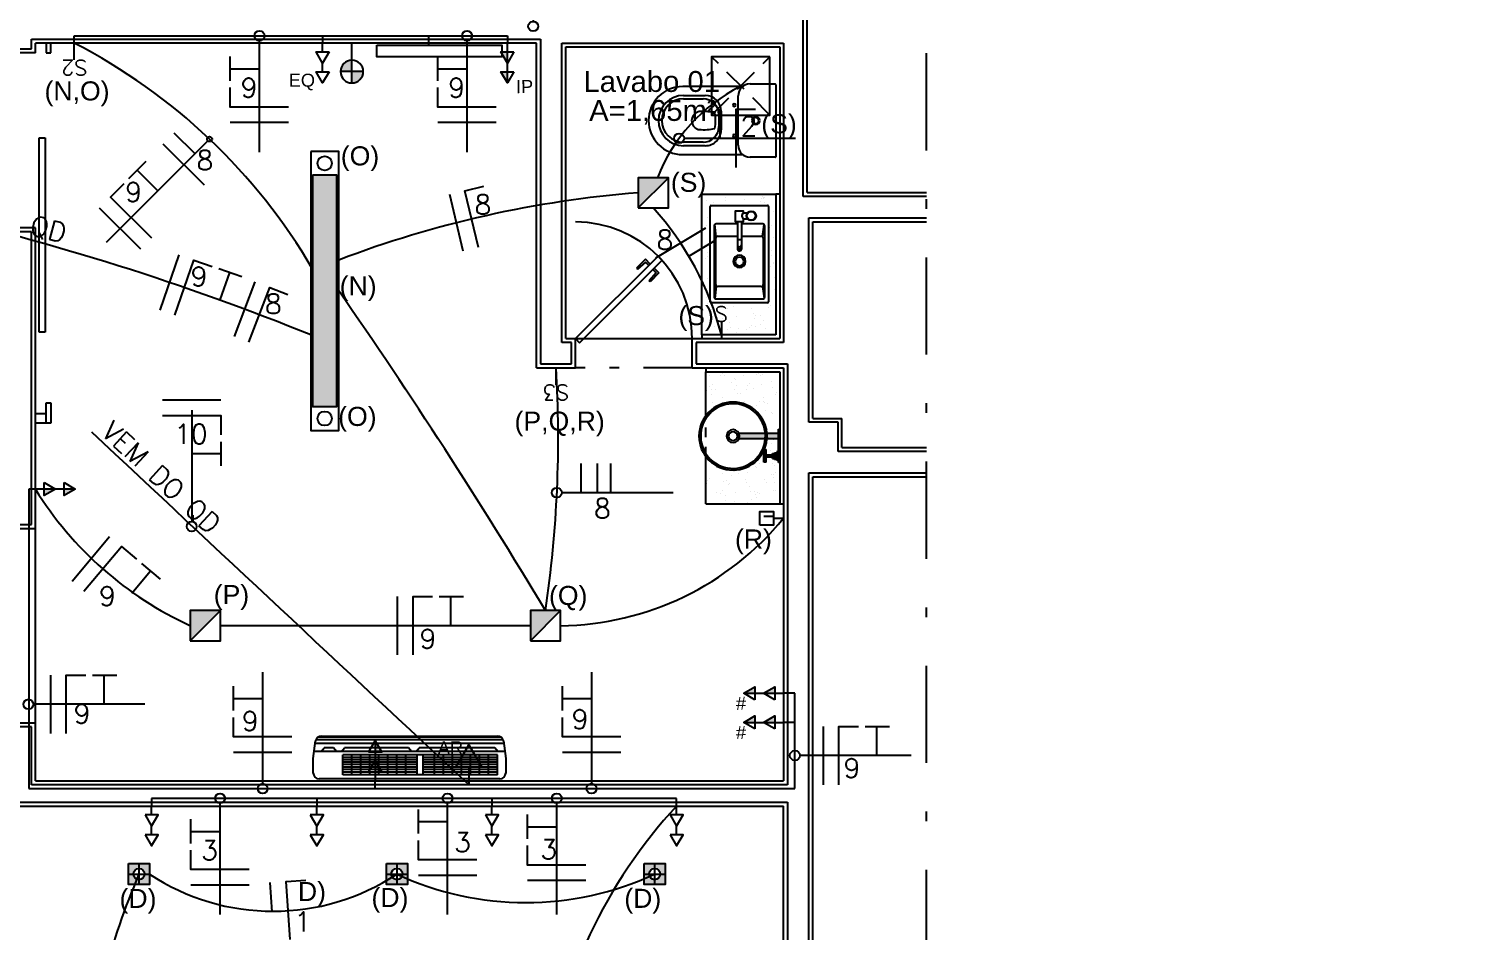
# Model space of a CAD drawing. Header units: millimetres. Extents: x 3040 to 3208, y 298 to 357.
# Drawn here: x 3144.63 to 3159.32, y 318.64 to 327.93 of the extents above; entities that cross this region are included whole.
import ezdxf
from ezdxf.enums import TextEntityAlignment as Align

# ---------------------------------------------------------------- set-up
doc = ezdxf.new("R2010")
doc.units = ezdxf.units.MM
doc.header["$MEASUREMENT"] = 0
for name, pattern in [('CONTINU', [0]), ('DASHDOT', [1, 0.5, -0.25, 0, -0.25]), ('HIDDEN', [0.375, 0.25, -0.125]), ('HIDDEN2', [0.1875, 0.125, -0.0625])]:
    doc.linetypes.add(name, pattern=pattern)
for name, color, linetype in [('-HIDRO', 8, 'CONTINUOUS'), ('A-TXT-Y', 8, 'CONTINUOUS'), ('eletroduto parede e teto', 2, 'CONTINU'), ('eletroduto_chao', 2, 'HIDDEN2'), ('Especificações', 3, 'CONTINUOUS'), ('FIACAO', 1, 'CONTINUOUS'), ('PENA 03', 3, 'CONTINUOUS'), ('PL3', 3, 'CONTINUOUS'), ('Pontos Elétricos', 3, 'CONTINUOUS'), ('Pontos Elétricos e Luminotécnica', 3, 'CONTINUOUS'), ('Pontos Luminotécnicos', 3, 'CONTINUOUS'), ('TEXTO', 2, 'CONTINUOUS'), ('TXT_0', 7, 'CONTINUOUS')]:
    doc.layers.add(name, color=color, linetype=linetype)
doc.styles.add('ARIAL', font='arial.ttf', dxfattribs={"height": 2})
doc.styles.add('ROMANS', font='romans.shx', dxfattribs={"height": 0.1})

# ---------------------------------------------------------------- blocks, each defined once
blk = doc.blocks.new('TOMADA DUPLA BAIXA.01')
at = {"layer": 'PL3'}
for p, q in [((-0.1472, 0), (-0.1026, 0)), ((-0.0446, 0), (0, 0))]:
    blk.add_line(p, q, dxfattribs=at)
for points in [[(-0.1472, 0.0335), (-0.2051, 0), (-0.1472, -0.0335)], [(-0.0446, 0.0335), (-0.1026, 0), (-0.0446, -0.0335)]]:
    blk.add_lwpolyline(points, close=True, dxfattribs=at)
blk = doc.blocks.new('POMNTO DUPLO1.15')
at = {"layer": 'Pontos Elétricos'}
h = blk.add_hatch(color=251, dxfattribs=at)
h.dxf.hatch_style = 1
h.paths.add_polyline_path([(0, 0.1026), (0, 0.0446), (0.0335, 0.0446)])
h.paths.add_polyline_path([(0, 0.2051), (0, 0.1472), (0.0335, 0.1472)])
at = {"layer": 'PL3'}
for p, q in [((0, 0.2051), (0, 0.1026)), ((0, 0.1026), (0, 0))]:
    blk.add_line(p, q, dxfattribs=at)
for points in [[(-0.0335, 0.1472), (0, 0.2051), (0.0335, 0.1472)], [(-0.0335, 0.0446), (0, 0.1026), (0.0335, 0.0446)]]:
    blk.add_lwpolyline(points, close=True, dxfattribs=at)
blk = doc.blocks.new('antena alta.01')
at = {"layer": 'Pontos Elétricos'}
h = blk.add_hatch(color=251, dxfattribs=at)
h.dxf.hatch_style = 1
h.paths.add_polyline_path([(-0.1465, 0), (-0.0879, 0, -0.414214), (-0.1465, -0.0586)])
h.paths.add_polyline_path([(-0.1465, 0.0586), (-0.1465, 0), (-0.2051, 0, -0.414214)])
for p, q in [((-0.2051, 0), (0, 0)), ((-0.1465, 0.0586), (-0.1465, -0.0586))]:
    blk.add_line(p, q, dxfattribs=at)
blk.add_circle((-0.1465, 0), 0.0586, dxfattribs=at)
blk = doc.blocks.new('FACHO ABERTO.01')
at = {"layer": 'Pontos Luminotécnicos'}
h = blk.add_hatch(color=9, dxfattribs=at)
h.dxf.hatch_style = 1
h.paths.add_polyline_path([(0, 0.0675), (-0.0675, 0.0675), (-0.0675, 0), (-0.0361, 0, -0.414214), (0, 0.0361)])
h.paths.add_polyline_path([(0.0675, 0.0675), (0, 0.0675), (0, 0.0361, -0.414214), (0.0361, 0), (0.0675, 0)])
h.paths.add_polyline_path([(0.0675, 0), (0.0361, 0, -0.414214), (0, -0.0361), (0, -0.0675), (0.0675, -0.0675)])
h.paths.add_polyline_path([(0, -0.0361, -0.414214), (-0.0361, 0), (-0.0675, 0), (-0.0675, -0.0675), (0, -0.0675)])
for p, q in [((-0.0675, 0), (0.0675, 0)), ((0, 0.0675), (0, -0.0675))]:
    blk.add_line(p, q, dxfattribs=at)
blk.add_lwpolyline([(-0.0675, 0.0675), (0.0675, 0.0675), (0.0675, -0.0675), (-0.0675, -0.0675)], close=True, dxfattribs=at)
blk.add_circle((0, 0), 0.0361, dxfattribs=at)
blk = doc.blocks.new('LUMINÁRIA.05')
at = {"layer": 'Pontos Luminotécnicos', "ltscale": 0.05}
h = blk.add_hatch(color=9, dxfattribs=at)
h.dxf.hatch_style = 1
h.paths.add_polyline_path([(0.155, 0.155), (0, 0.155), (0, 0)])
blk.add_line((0, 0), (0.155, 0.155), dxfattribs=at)
blk.add_lwpolyline([(0, 0), (0.155, 0), (0.155, 0.155), (0, 0.155)], close=True, dxfattribs=at)
blk = doc.blocks.new('1111')
at = {"layer": 'Pontos Luminotécnicos'}
h = blk.add_hatch(color=9, dxfattribs=at)
h.dxf.hatch_style = 1
h.paths.add_polyline_path([(-1.3125, -0.134), (-0.1225, -0.134), (-0.1225, -0.01), (-1.3125, -0.01)])
for points in [[(-1.435, -0.144), (0, -0.144), (0, 0), (-1.435, 0)], [(-1.3125, -0.134), (-0.1225, -0.134), (-0.1225, -0.01), (-1.3125, -0.01)]]:
    blk.add_lwpolyline(points, close=True, dxfattribs=at)
for centre in [(-1.37375, -0.072), (-0.06125, -0.072)]:
    blk.add_circle(centre, 0.03675, dxfattribs=at)
blk = doc.blocks.new('PONTO PERFIL.01')
at = {"layer": 'Especificações'}
h = blk.add_hatch(dxfattribs=at)
h.set_pattern_fill('ANGLE', color=9)
h.set_pattern_definition([(0, (-4765.716, 106.664), (0, 6.985), [5.08, -1.905]), (90, (-4765.716, 106.664), (-6.985, 4e-16), [5.08, -1.905])])
h.paths.add_polyline_path([(-1.75, 6.12), (1.75, 6.12), (1.75, 2.62), (-1.75, 2.62)])
at = {"layer": 'PL3'}
blk.add_line((0, 2.62), (0, 0), dxfattribs=at)
at = {"layer": 'Pontos Luminotécnicos'}
blk.add_lwpolyline([(-1.75, 6.12), (1.75, 6.12), (1.75, 2.62), (-1.75, 2.62)], close=True, dxfattribs=at)
blk = doc.blocks.new('EXAUSTOR.02')
at = {"layer": 'Pontos Luminotécnicos', "color": 6, "linetype": 'HIDDEN', "ltscale": 0.5}
for p, q in [((0.15, -0.15), (-0.15, 0.15)), ((-0.15, -0.15), (0.15, 0.15))]:
    blk.add_line(p, q, dxfattribs=at)
at = {"layer": 'Pontos Luminotécnicos', "ltscale": 0.5}
blk.add_lwpolyline([(0.15, 0.15), (-0.15, 0.15), (-0.15, -0.15), (0.15, -0.15)], close=True, dxfattribs=at)
blk = doc.blocks.new('eletrico')
at = {"layer": '-HIDRO'}
h = blk.add_hatch(color=256, dxfattribs=at)
h.dxf.hatch_style = 1
h.paths.add_polyline_path([(5.3505, -2.4829), (5.3505, -2.5091), (5.1448, -2.5091), (5.1441, -2.496), (5.1448, -2.4829)])
h = blk.add_hatch(color=256, dxfattribs=at)
h.dxf.hatch_style = 1
h.paths.add_polyline_path([(5.357, -2.4621), (5.357, -2.496), (5.3505, -2.496), (5.3505, -2.4621)])
h = blk.add_hatch(color=256, dxfattribs=at)
h.dxf.hatch_style = 1
h.paths.add_polyline_path([(5.357, -2.496), (5.357, -2.6329), (5.3505, -2.6329), (5.3505, -2.496)])
h = blk.add_hatch(color=256, dxfattribs=at)
h.dxf.hatch_style = 1
h.paths.add_polyline_path([(5.2867, -2.5665), (5.2867, -2.5929), (5.2758, -2.5931), (5.2758, -2.5667)])
h = blk.add_hatch(color=256, dxfattribs=at)
h.dxf.hatch_style = 1
h.paths.add_polyline_path([(5.2867, -2.5934), (5.2867, -2.6044), (5.2758, -2.6042), (5.2758, -2.5936)])
h = blk.add_hatch(color=256, dxfattribs=at)
h.dxf.hatch_style = 1
h.paths.add_polyline_path([(5.2867, -2.6049), (5.2867, -2.6313), (5.2758, -2.6311), (5.2758, -2.6047)])
h = blk.add_hatch(color=256, dxfattribs=at)
h.dxf.hatch_style = 1
h.paths.add_polyline_path([(5.3207, -2.5938), (5.3207, -2.6041), (5.2867, -2.6041), (5.2867, -2.5938)])
h = blk.add_hatch(color=256, dxfattribs=at)
h.dxf.hatch_style = 1
h.paths.add_polyline_path([(5.3306, -2.586), (5.3306, -2.6118), (5.3207, -2.6118), (5.3207, -2.586)])
h = blk.add_hatch(color=256, dxfattribs=at)
h.dxf.hatch_style = 1
h.paths.add_polyline_path([(5.3453, -2.5827), (5.3453, -2.6151), (5.3306, -2.6151), (5.3306, -2.5827)])
h = blk.add_hatch(color=256, dxfattribs=at)
h.dxf.hatch_style = 1
h.paths.add_polyline_path([(5.3505, -2.5729), (5.3505, -2.6249), (5.3453, -2.6249), (5.3453, -2.5729)])
at = {"layer": '-HIDRO', "linetype": 'DASHDOT'}
blk.add_line((6.112, -7.328), (6.112, 6.917), dxfattribs=at)
blk.add_line((6.112, -7.328), (6.112, 6.917), dxfattribs=at)
at = {"layer": '-HIDRO'}
for p, q in [((5.478, -1.265), (5.478, -0.256)), ((5.498, -1.245), (5.498, -0.236)), ((1.42, -0.506), (1.51, -0.506)), ((1.51, -0.506), (1.51, -0.456)), ((1.51, -0.456), (4.127, -0.456)), ((4.107, -0.476), (1.53, -0.476)), ((1.53, -0.526), (1.53, -0.476)), ((1.585, -0.476), (1.585, -0.526)), ((1.61, -0.526), (1.61, -0.476)), ((4.107, -2.146), (4.107, -0.476)), ((4.127, -0.456), (4.127, -2.126)), ((4.237, -2.016), (4.237, -0.476)), ((4.237, -0.476), (5.377, -0.476)), ((4.257, -0.496), (5.357, -0.496)), ((4.257, -1.996), (4.257, -0.496)), ((5.357, -0.496), (5.357, -1.996)), ((5.377, -0.476), (5.377, -2.016)), ((1.53, -0.526), (1.4, -0.526)), ((1.585, -0.526), (1.61, -0.526)), ((5.166, -0.6995), (4.8581, -0.6995)), ((5.2045, -0.6859), (5.3343, -0.6859)), ((5.337, -0.6886), (5.337, -1.0604)), ((4.8628, -0.7452), (4.9744, -0.7452)), ((4.8628, -0.7629), (4.9634, -0.7629)), ((5.1433, -1.0018), (5.1433, -0.7472)), ((5.0446, -0.8441), (5.0446, -0.905)), ((5.0556, -0.8263), (5.0556, -0.9227)), ((1.55, -1.9628), (1.55, -0.9628)), ((1.55, -0.9628), (1.58, -0.9628)), ((1.58, -0.9628), (1.58, -1.9628)), ((4.9634, -0.9861), (4.8628, -0.9861)), ((4.9744, -1.0039), (4.8628, -1.0039)), ((4.8581, -1.0495), (5.166, -1.0495)), ((5.3343, -1.0631), (5.2045, -1.0631)), ((5.498, -1.245), (6.112, -1.245)), ((4.9813, -1.2863), (4.9813, -1.2863)), ((5, -1.8067), (5, -1.3167)), ((5.005, -1.3117), (5.295, -1.3117)), ((5.0126, -1.2538), (5.0126, -1.2538)), ((5.0181, -1.2951), (5.0181, -1.2951)), ((5.0792, -1.2831), (5.0792, -1.2831)), ((5.0806, -1.2684), (5.0806, -1.2684)), ((5.1454, -1.3108), (5.1454, -1.3108)), ((5.1771, -1.2799), (5.1771, -1.2799)), ((5.259, -1.2912), (5.259, -1.2912)), ((5.2611, -1.2728), (5.2611, -1.2728)), ((5.2696, -1.2635), (5.2696, -1.2635)), ((5.2727, -1.2698), (5.2727, -1.2698)), ((5.275, -1.2767), (5.275, -1.2767)), ((5.2779, -1.2704), (5.2779, -1.2704)), ((5.2814, -1.2969), (5.2814, -1.2969)), ((5.3, -1.3167), (5.3, -1.8067)), ((5.357, -1.253), (5.337, -1.253)), ((5.337, -1.253), (5.337, -1.976)), ((6.112, -1.265), (5.478, -1.265)), ((4.9852, -1.3726), (4.9852, -1.3726)), ((5.1716, -1.3793), (5.1908, -1.3793)), ((5.1723, -1.3492), (5.1916, -1.3492)), ((5.3252, -1.3422), (5.3252, -1.3422)), ((5.507, -2.426), (5.507, -1.375)), ((5.507, -1.375), (6.112, -1.375)), ((5.527, -1.395), (6.112, -1.395)), ((5.527, -2.406), (5.527, -1.395)), ((1.53, -1.426), (1.4, -1.426)), ((1.51, -1.446), (1.42, -1.446)), ((1.51, -2.9525), (1.51, -1.446)), ((1.53, -2.9725), (1.53, -1.426)), ((4.9807, -1.4163), (4.9807, -1.4163)), ((5.02, -1.4159), (5.02, -1.7817)), ((5.0309, -1.4723), (5.0229, -1.4089)), ((5.1396, -1.4059), (5.03, -1.4059)), ((5.038, -1.4693), (5.1396, -1.4693)), ((5.27, -1.4059), (5.1603, -1.4059)), ((5.1603, -1.4693), (5.262, -1.4693)), ((5.269, -1.4723), (5.277, -1.4089)), ((5.28, -1.7817), (5.28, -1.4159)), ((5.2994, -1.4336), (5.2994, -1.4336)), ((5.3056, -1.4255), (5.3056, -1.4255)), ((5.3142, -1.4162), (5.3142, -1.4162)), ((5.028, -1.5988), (5.028, -1.4793)), ((5.272, -1.4793), (5.272, -1.7183)), ((5.3048, -1.4749), (5.3048, -1.4749)), ((5.3269, -1.4752), (5.3269, -1.4752)), ((4.7313, -1.5717), (4.307, -1.996)), ((4.3282, -2.0172), (4.7525, -1.593)), ((4.6664, -1.5881), (4.6204, -1.6341)), ((4.6668, -1.6026), (4.625, -1.6387)), ((4.6907, -1.6124), (4.6664, -1.5881)), ((4.6836, -1.6194), (4.6668, -1.6026)), ((4.7525, -1.593), (4.7313, -1.5717)), ((4.9748, -1.5852), (4.9748, -1.5852)), ((4.9834, -1.5758), (4.9834, -1.5758)), ((4.9856, -1.5535), (4.9856, -1.5535)), ((5.028, -1.7183), (5.028, -1.5988)), ((5.3139, -1.5439), (5.3139, -1.5439)), ((5.3174, -1.5704), (5.3174, -1.5704)), ((5.3228, -1.6117), (5.3228, -1.6117)), ((5.3263, -1.6052), (5.3263, -1.6052)), ((4.6204, -1.6341), (4.625, -1.6387)), ((4.7216, -1.6574), (4.6855, -1.6992)), ((4.7362, -1.6579), (4.6902, -1.7038)), ((4.7048, -1.6406), (4.7216, -1.6574)), ((4.7119, -1.6336), (4.7362, -1.6579)), ((4.9873, -1.6865), (4.9873, -1.6865)), ((5.3097, -1.6225), (5.3097, -1.6225)), ((5.3319, -1.6807), (5.3319, -1.6807)), ((4.6902, -1.7038), (4.6855, -1.6992)), ((5.0309, -1.7254), (5.0229, -1.7888)), ((5.262, -1.7283), (5.038, -1.7283)), ((5.269, -1.7254), (5.277, -1.7888)), ((5.3312, -1.7424), (5.3312, -1.7424)), ((5.3354, -1.7071), (5.3354, -1.7071)), ((4.9789, -1.7821), (4.9789, -1.7821)), ((4.9867, -1.8164), (4.9867, -1.8164)), ((5.295, -1.8117), (5.005, -1.8117)), ((5.0191, -1.8265), (5.0191, -1.8265)), ((5.03, -1.7917), (5.27, -1.7917)), ((5.0846, -1.8132), (5.0846, -1.8132)), ((5.1189, -1.8307), (5.1189, -1.8307)), ((5.2994, -1.8351), (5.2994, -1.8351)), ((5.308, -1.8257), (5.308, -1.8257)), ((4.9593, -1.8476), (4.9593, -1.8476)), ((4.9647, -1.8889), (4.9647, -1.8889)), ((5.0054, -1.8479), (5.0054, -1.8479)), ((5.0393, -1.8849), (5.0393, -1.8849)), ((5.064, -1.8906), (5.064, -1.8906)), ((5.0726, -1.8813), (5.0726, -1.8813)), ((5.0835, -1.884), (5.0835, -1.884)), ((5.0901, -1.8421), (5.0901, -1.8421)), ((5.1372, -1.8817), (5.1372, -1.8817)), ((5.2107, -1.8429), (5.2107, -1.8429)), ((5.2245, -1.8642), (5.2245, -1.8642)), ((5.228, -1.8907), (5.228, -1.8907)), ((5.235, -1.8785), (5.235, -1.8785)), ((5.2589, -1.8793), (5.2589, -1.8793)), ((5.2738, -1.9026), (5.2738, -1.9026)), ((5.3329, -1.8753), (5.3329, -1.8753)), ((1.58, -1.9628), (1.55, -1.9628)), ((5.337, -1.976), (4.957, -1.976)), ((4.957, -1.976), (4.957, -1.996)), ((4.9738, -1.9579), (4.9738, -1.9579)), ((4.9917, -1.9536), (4.9917, -1.9536)), ((5.0235, -1.9348), (5.0235, -1.9348)), ((5.0895, -1.9504), (5.0895, -1.9504)), ((5.0992, -1.9111), (5.0992, -1.9111)), ((5.1027, -1.9375), (5.1027, -1.9375)), ((5.1329, -1.9651), (5.1329, -1.9651)), ((5.1466, -1.9436), (5.1466, -1.9436)), ((5.1874, -1.9472), (5.1874, -1.9472)), ((5.204, -1.9392), (5.204, -1.9392)), ((5.2126, -1.9298), (5.2126, -1.9298)), ((5.2335, -1.932), (5.2335, -1.932)), ((5.2602, -1.924), (5.2602, -1.924)), ((5.2853, -1.944), (5.2853, -1.944)), ((4.287, -2.016), (4.237, -2.016)), ((4.257, -1.996), (4.307, -1.996)), ((4.287, -2.126), (4.287, -2.016)), ((4.307, -2.146), (4.307, -1.996)), ((4.307, -1.996), (4.907, -1.996)), ((4.307, -1.996), (4.3282, -2.0172)), ((4.907, -2.146), (4.907, -1.996)), ((4.907, -1.996), (5.357, -1.996)), ((5.377, -2.016), (4.927, -2.016)), ((4.927, -2.016), (4.927, -2.126)), ((4.127, -2.126), (4.287, -2.126)), ((4.927, -2.126), (5.397, -2.126)), ((5.397, -2.126), (5.397, -4.29)), ((4.107, -2.146), (4.307, -2.146)), ((4.907, -2.146), (5.377, -2.146)), ((4.977, -2.146), (4.977, -2.166)), ((4.977, -2.3923), (4.977, -2.166)), ((4.977, -2.166), (5.357, -2.166)), ((4.9955, -2.1864), (4.9955, -2.1864)), ((5.054, -2.1861), (5.054, -2.1861)), ((5.0625, -2.1768), (5.0625, -2.1768)), ((5.0736, -2.1873), (5.0736, -2.1873)), ((5.1232, -2.2023), (5.1232, -2.2023)), ((5.1715, -2.1841), (5.1715, -2.1841)), ((5.2368, -2.1827), (5.2368, -2.1827)), ((5.2489, -2.1748), (5.2489, -2.1748)), ((5.2588, -2.1881), (5.2588, -2.1881)), ((5.2694, -2.1809), (5.2694, -2.1809)), ((5.357, -2.166), (5.357, -2.846)), ((5.377, -2.146), (5.377, -4.27)), ((4.9823, -2.2648), (4.9823, -2.2648)), ((4.996, -2.2433), (4.996, -2.2433)), ((5.0046, -2.2554), (5.0046, -2.2554)), ((5.0135, -2.2303), (5.0135, -2.2303)), ((5.0283, -2.259), (5.0283, -2.259)), ((5.1095, -2.2237), (5.1095, -2.2237)), ((5.1262, -2.2558), (5.1262, -2.2558)), ((5.1299, -2.2085), (5.1299, -2.2085)), ((5.1334, -2.235), (5.1334, -2.235)), ((5.1388, -2.2763), (5.1388, -2.2763)), ((5.1876, -2.2598), (5.1876, -2.2598)), ((5.194, -2.2347), (5.194, -2.2347)), ((5.2025, -2.2254), (5.2025, -2.2254)), ((5.2241, -2.2526), (5.2241, -2.2526)), ((5.2642, -2.2294), (5.2642, -2.2294)), ((5.3148, -2.2188), (5.3148, -2.2188)), ((5.3219, -2.2494), (5.3219, -2.2494)), ((5.3425, -2.2739), (5.3425, -2.2739)), ((1.585, -2.431), (1.585, -2.326)), ((1.585, -2.326), (1.61, -2.326)), ((1.61, -2.326), (1.61, -2.431)), ((4.9807, -2.3277), (4.9807, -2.3277)), ((5.008, -2.2818), (5.008, -2.2818)), ((5.0135, -2.3231), (5.0135, -2.3231)), ((5.0604, -2.3009), (5.0604, -2.3009)), ((5.0785, -2.3245), (5.0785, -2.3245)), ((5.1535, -2.2789), (5.1535, -2.2789)), ((5.1764, -2.3213), (5.1764, -2.3213)), ((5.237, -2.3409), (5.237, -2.3409)), ((5.2507, -2.3195), (5.2507, -2.3195)), ((5.2733, -2.2984), (5.2733, -2.2984)), ((5.2743, -2.3181), (5.2743, -2.3181)), ((5.2768, -2.3249), (5.2768, -2.3249)), ((5.2935, -2.3275), (5.2935, -2.3275)), ((5.334, -2.2833), (5.334, -2.2833)), ((1.53, -2.381), (1.585, -2.381)), ((5.2471, -2.3781), (5.2471, -2.3781)), ((5.2822, -2.3662), (5.2822, -2.3662)), ((5.3151, -2.377), (5.3151, -2.377)), ((5.3213, -2.3794), (5.3213, -2.3794)), ((5.527, -2.406), (5.677, -2.406)), ((5.677, -2.556), (5.677, -2.406)), ((1.61, -2.431), (1.53, -2.431)), ((5.2913, -2.4352), (5.2913, -2.4352)), ((5.2948, -2.4616), (5.2948, -2.4616)), ((5.338, -2.4802), (5.338, -2.4802)), ((5.657, -2.426), (5.507, -2.426)), ((5.657, -2.576), (5.657, -2.426)), ((5.2917, -2.5308), (5.2917, -2.5308)), ((5.3002, -2.5029), (5.3002, -2.5029)), ((5.3154, -2.5352), (5.3154, -2.5352)), ((5.3263, -2.5166), (5.3263, -2.5166)), ((5.677, -2.556), (6.112, -2.556)), ((4.977, -2.846), (4.977, -2.6023)), ((5.0072, -2.6399), (5.0072, -2.6399)), ((5.2513, -2.6359), (5.2513, -2.6359)), ((5.2754, -2.581), (5.2754, -2.581)), ((5.3093, -2.5719), (5.3093, -2.5719)), ((5.3128, -2.5984), (5.3128, -2.5984)), ((5.3182, -2.6397), (5.3182, -2.6397)), ((6.112, -2.576), (5.657, -2.576)), ((4.9968, -2.7179), (4.9968, -2.7179)), ((5.0343, -2.6592), (5.0343, -2.6592)), ((5.0586, -2.6656), (5.0586, -2.6656)), ((5.062, -2.692), (5.062, -2.692)), ((5.1104, -2.6983), (5.1104, -2.6983)), ((5.1241, -2.6769), (5.1241, -2.6769)), ((5.1472, -2.6885), (5.1472, -2.6885)), ((5.1928, -2.6865), (5.1928, -2.6865)), ((5.2301, -2.6528), (5.2301, -2.6528)), ((5.2376, -2.6573), (5.2376, -2.6573)), ((5.2803, -2.7182), (5.2803, -2.7182)), ((5.3157, -2.6934), (5.3157, -2.6934)), ((5.3273, -2.7087), (5.3273, -2.7087)), ((5.3277, -2.6929), (5.3277, -2.6929)), ((5.3279, -2.6496), (5.3279, -2.6496)), ((5.3363, -2.6835), (5.3363, -2.6835)), ((5.507, -7.648), (5.507, -2.686)), ((5.507, -2.686), (6.112, -2.686)), ((5.527, -2.706), (6.112, -2.706)), ((5.527, -7.628), (5.527, -2.706)), ((4.9832, -2.7394), (4.9832, -2.7394)), ((4.9867, -2.7278), (4.9867, -2.7278)), ((5.0337, -2.7891), (5.0337, -2.7891)), ((5.0613, -2.7755), (5.0613, -2.7755)), ((5.0675, -2.7333), (5.0675, -2.7333)), ((5.0846, -2.7246), (5.0846, -2.7246)), ((5.0923, -2.7484), (5.0923, -2.7484)), ((5.1009, -2.739), (5.1009, -2.739)), ((5.1316, -2.7859), (5.1316, -2.7859)), ((5.1824, -2.7214), (5.1824, -2.7214)), ((5.1885, -2.7344), (5.1885, -2.7344)), ((5.2019, -2.7555), (5.2019, -2.7555)), ((5.2054, -2.782), (5.2054, -2.782)), ((5.2294, -2.7827), (5.2294, -2.7827)), ((5.2409, -2.7876), (5.2409, -2.7876)), ((5.2872, -2.737), (5.2872, -2.737)), ((5.3273, -2.7795), (5.3273, -2.7795)), ((5.3308, -2.7351), (5.3308, -2.7351)), ((5.3362, -2.7764), (5.3362, -2.7764)), ((4.977, -2.846), (5.357, -2.846)), ((5.0055, -2.8431), (5.0055, -2.8431)), ((5.0518, -2.7926), (5.0518, -2.7926)), ((5.0766, -2.8023), (5.0766, -2.8023)), ((5.08, -2.8288), (5.08, -2.8288)), ((5.1243, -2.8351), (5.1243, -2.8351)), ((5.1918, -2.8412), (5.1918, -2.8412)), ((5.2108, -2.8233), (5.2108, -2.8233)), ((5.2323, -2.797), (5.2323, -2.797)), ((5.2379, -2.8155), (5.2379, -2.8155)), ((5.2516, -2.7941), (5.2516, -2.7941)), ((5.3453, -2.8454), (5.3453, -2.8454)), ((5.357, -2.846), (5.377, -2.846)), ((1.4, -2.9725), (1.53, -2.9725)), ((1.42, -2.9525), (1.51, -2.9525)), ((1.53, -3.9725), (1.53, -2.9725)), ((1.4, -3.9725), (1.53, -3.9725)), ((1.51, -3.9925), (1.42, -3.9925)), ((1.51, -4.29), (1.51, -3.9925)), ((1.53, -4.27), (1.53, -3.9725)), ((5.397, -4.29), (1.51, -4.29)), ((1.53, -4.27), (5.377, -4.27)), ((1.4, -4.4), (5.377, -4.4)), ((1.42, -4.38), (5.397, -4.38)), ((5.377, -7.6), (5.377, -4.4)), ((5.397, -4.38), (5.397, -7.62))]:
    blk.add_line(p, q, dxfattribs=at)
at = {"layer": '-HIDRO', "linetype": 'Continuous'}
for p, q in [((4.957, -1.253), (5.337, -1.253)), ((4.957, -1.976), (4.957, -1.253))]:
    blk.add_line(p, q, dxfattribs=at)
at = {"layer": '-HIDRO', "linetype": 'DASHDOT', "ltscale": 0.5}
blk.add_line((4.907, -2.146), (4.307, -2.146), dxfattribs=at)
at = {"layer": '-HIDRO', "linetype": 'HIDDEN', "ltscale": 0.2}
blk.add_line((4.977, -2.6023), (4.977, -2.3923), dxfattribs=at)
at = {"layer": '-HIDRO', "linetype": 'CONTINU'}
for p, q in [((5.1436, -2.496), (5.1443, -2.4829)), ((5.1436, -2.496), (5.1437, -2.496)), ((5.1436, -2.496), (5.1437, -2.496)), ((5.1443, -2.5091), (5.1436, -2.496)), ((5.1437, -2.496), (5.1439, -2.496)), ((5.1437, -2.496), (5.1439, -2.496)), ((5.1439, -2.496), (5.1441, -2.496)), ((5.1439, -2.496), (5.1441, -2.496)), ((5.1441, -2.496), (5.1448, -2.4829)), ((5.1448, -2.5091), (5.1441, -2.496)), ((5.1443, -2.4829), (5.1444, -2.4827)), ((5.1443, -2.4829), (5.1443, -2.4829)), ((5.1443, -2.4829), (5.1443, -2.4829)), ((5.1443, -2.4829), (5.1443, -2.4829)), ((5.1443, -2.4829), (5.1444, -2.4829)), ((5.1444, -2.4827), (5.1446, -2.4825)), ((5.1444, -2.4829), (5.1444, -2.4829)), ((5.1444, -2.4829), (5.1444, -2.4829)), ((5.1444, -2.4829), (5.1444, -2.4829)), ((5.1444, -2.4829), (5.1444, -2.4829)), ((5.1444, -2.4829), (5.1444, -2.4829)), ((5.1444, -2.4829), (5.1444, -2.4829)), ((5.1444, -2.4829), (5.1445, -2.4829)), ((5.1445, -2.4829), (5.1446, -2.4829)), ((5.1446, -2.4825), (5.1448, -2.4824)), ((5.1446, -2.4829), (5.1446, -2.4829)), ((5.1446, -2.4829), (5.1446, -2.4829)), ((5.1447, -2.4829), (5.1446, -2.4829)), ((5.1448, -2.4829), (5.1447, -2.4829)), ((5.1448, -2.4829), (5.1448, -2.4824)), ((5.1448, -2.4824), (5.3505, -2.4824)), ((5.1448, -2.4829), (5.3505, -2.4829)), ((5.3505, -2.4621), (5.357, -2.4621)), ((5.3505, -2.6329), (5.3505, -2.4621)), ((5.357, -2.6329), (5.357, -2.4621)), ((5.1443, -2.5091), (5.1444, -2.5094)), ((5.1444, -2.5091), (5.1443, -2.5091)), ((5.1443, -2.5091), (5.1443, -2.5091)), ((5.1443, -2.5091), (5.1443, -2.5091)), ((5.1444, -2.5091), (5.1444, -2.5091)), ((5.1444, -2.5091), (5.1444, -2.5091)), ((5.1444, -2.5091), (5.1444, -2.5091)), ((5.1444, -2.5091), (5.1444, -2.5091)), ((5.1444, -2.5091), (5.1444, -2.5091)), ((5.1444, -2.5091), (5.1444, -2.5091)), ((5.1444, -2.5091), (5.1445, -2.5091)), ((5.1444, -2.5094), (5.1446, -2.5095)), ((5.1445, -2.5091), (5.1446, -2.5091)), ((5.1446, -2.5091), (5.1446, -2.5091)), ((5.1446, -2.5091), (5.1446, -2.5091)), ((5.1446, -2.5091), (5.1447, -2.5091)), ((5.1446, -2.5095), (5.1448, -2.5096)), ((5.1447, -2.5091), (5.1448, -2.5091)), ((5.1448, -2.5096), (5.1448, -2.5091)), ((5.1448, -2.5091), (5.3505, -2.5091)), ((5.1448, -2.5096), (5.3505, -2.5096)), ((5.2758, -2.5667), (5.2867, -2.5665)), ((5.2758, -2.6311), (5.2758, -2.5667)), ((5.2867, -2.5929), (5.2867, -2.5665)), ((5.2758, -2.5931), (5.2867, -2.5929)), ((5.2758, -2.5936), (5.2867, -2.5934)), ((5.2867, -2.6044), (5.2758, -2.6042)), ((5.2867, -2.6049), (5.2758, -2.6047)), ((5.2867, -2.6313), (5.2758, -2.6311)), ((5.2867, -2.5931), (5.2867, -2.5929)), ((5.2867, -2.5934), (5.2867, -2.5931)), ((5.2867, -2.6044), (5.2867, -2.5934)), ((5.2867, -2.5934), (5.2867, -2.5934)), ((5.2867, -2.5934), (5.2867, -2.5934)), ((5.2867, -2.5938), (5.3207, -2.5938)), ((5.2867, -2.6041), (5.3207, -2.6041)), ((5.2867, -2.6047), (5.2867, -2.6044)), ((5.2867, -2.6044), (5.2867, -2.6044)), ((5.2867, -2.6044), (5.2867, -2.6044)), ((5.2867, -2.6049), (5.2867, -2.6047)), ((5.2867, -2.6313), (5.2867, -2.6049)), ((5.3207, -2.6118), (5.3207, -2.586)), ((5.3207, -2.586), (5.3306, -2.586)), ((5.3207, -2.6118), (5.3306, -2.6118)), ((5.3306, -2.6151), (5.3306, -2.5827)), ((5.3306, -2.5827), (5.3453, -2.5827)), ((5.3306, -2.6151), (5.3453, -2.6151)), ((5.3453, -2.6249), (5.3453, -2.5729)), ((5.3453, -2.5729), (5.3505, -2.5729)), ((5.3453, -2.6249), (5.3505, -2.6249)), ((5.357, -2.6329), (5.3505, -2.6329))]:
    blk.add_line(p, q, dxfattribs=at)
at = {"layer": '-HIDRO', "ltscale": 0.5}
for p, q in [((3.0004, -4.04), (3.9066, -4.04)), ((2.9585, -4.155), (2.9709, -4.0648)), ((3.938, -4.0788), (2.969, -4.0788)), ((3.9345, -4.0591), (2.9725, -4.0591)), ((3.9244, -4.0459), (2.9826, -4.0459)), ((2.9985, -4.12), (3.014, -4.0998)), ((3.0625, -4.0998), (3.014, -4.0998)), ((3.0779, -4.12), (3.0625, -4.0998)), ((3.1031, -4.12), (3.1185, -4.0998)), ((3.4476, -4.0998), (3.1185, -4.0998)), ((3.4631, -4.12), (3.4476, -4.0998)), ((3.4876, -4.12), (3.503, -4.0998)), ((3.893, -4.0998), (3.503, -4.0998)), ((3.9085, -4.12), (3.893, -4.0998)), ((3.9361, -4.0648), (3.9485, -4.155)), ((2.9585, -4.23), (2.9585, -4.155)), ((3.9437, -4.12), (2.9633, -4.12)), ((3.6285, -4.137), (3.111, -4.137)), ((3.111, -4.2388), (3.111, -4.137)), ((3.4935, -4.1495), (3.111, -4.1495)), ((3.4935, -4.162), (3.111, -4.162)), ((3.4935, -4.1745), (3.111, -4.1745)), ((3.4935, -4.187), (3.111, -4.187)), ((3.1573, -4.2388), (3.1573, -4.137)), ((3.2035, -4.2388), (3.2035, -4.137)), ((3.2498, -4.2388), (3.2498, -4.137)), ((3.296, -4.2388), (3.296, -4.137)), ((3.3423, -4.2388), (3.3423, -4.137)), ((3.3885, -4.2388), (3.3885, -4.137)), ((3.4348, -4.2388), (3.4348, -4.137)), ((3.4935, -4.2388), (3.4935, -4.137)), ((3.5235, -4.2388), (3.5235, -4.137)), ((3.906, -4.1495), (3.5235, -4.1495)), ((3.906, -4.162), (3.5235, -4.162)), ((3.906, -4.1745), (3.5235, -4.1745)), ((3.906, -4.187), (3.5235, -4.187)), ((3.5823, -4.2388), (3.5823, -4.137)), ((3.6285, -4.2388), (3.6285, -4.137)), ((3.906, -4.137), (3.6285, -4.137)), ((3.6748, -4.2388), (3.6748, -4.137)), ((3.721, -4.2388), (3.721, -4.137)), ((3.7673, -4.2388), (3.7673, -4.137)), ((3.8135, -4.2388), (3.8135, -4.137)), ((3.8598, -4.2388), (3.8598, -4.137)), ((3.906, -4.2388), (3.906, -4.137)), ((3.9485, -4.155), (3.9485, -4.23)), ((3.9185, -4.26), (2.9885, -4.26)), ((3.4935, -4.1995), (3.111, -4.1995)), ((3.4935, -4.2116), (3.111, -4.2116)), ((3.4935, -4.2256), (3.111, -4.2256)), ((3.6285, -4.2388), (3.111, -4.2388)), ((3.906, -4.1995), (3.5235, -4.1995)), ((3.906, -4.2116), (3.5235, -4.2116)), ((3.906, -4.2256), (3.5235, -4.2256)), ((3.906, -4.2388), (3.6285, -4.2388))]:
    blk.add_line(p, q, dxfattribs=at)
at = {"layer": '-HIDRO'}
blk.add_lwpolyline([(5.17, -1.3809), (5.17, -1.3952), (5.13, -1.3952), (5.13, -1.338), (5.17, -1.338), (5.17, -1.3476), (5.1692, -1.3487), (5.1685, -1.3497), (5.1679, -1.3506), (5.1672, -1.3517), (5.1668, -1.3524), (5.1663, -1.3532), (5.1658, -1.3541), (5.1656, -1.3545), (5.1653, -1.355), (5.1651, -1.3555), (5.1649, -1.3559), (5.1646, -1.3564), (5.1644, -1.3569), (5.1642, -1.3574), (5.164, -1.358), (5.1638, -1.3585), (5.1636, -1.359), (5.1634, -1.3596), (5.1633, -1.3602), (5.1631, -1.3607), (5.163, -1.3613), (5.1629, -1.3619), (5.1628, -1.3625), (5.1628, -1.3631), (5.1627, -1.3637), (5.1627, -1.3643), (5.1627, -1.3649), (5.1628, -1.3655), (5.1628, -1.3661), (5.1629, -1.3667), (5.163, -1.3673), (5.1632, -1.3679), (5.1633, -1.3685), (5.1635, -1.369), (5.1637, -1.3696), (5.1638, -1.3701), (5.164, -1.3706), (5.1643, -1.3712), (5.1645, -1.3717), (5.1647, -1.3722), (5.1649, -1.3727), (5.1652, -1.3731), (5.1654, -1.3736), (5.1656, -1.374), (5.1661, -1.3749), (5.1666, -1.3757), (5.1671, -1.3765), (5.1675, -1.3773), (5.1682, -1.3783), (5.1686, -1.3788, 0.006646)], format="xyb", close=True, dxfattribs=at)
for points in [[(5.1396, -1.3952), (5.1396, -1.4883)], [(5.1603, -1.3952), (5.1603, -1.4883)], [(5.1603, -1.4883), (5.1396, -1.4883)], [(5.1396, -1.4883), (5.1396, -1.5258)], [(5.1397, -1.5265), (5.1397, -1.5362)], [(5.1603, -1.4883), (5.1603, -1.5258)], [(5.1603, -1.5265), (5.1603, -1.5362)]]:
    blk.add_lwpolyline(points, dxfattribs=at)
for points in [[(5.1716, -1.3793, -0.006968), (5.1701, -1.3774), (5.1699, -1.3772), (5.1692, -1.3763), (5.1687, -1.3757), (5.1682, -1.375), (5.1677, -1.3743), (5.1672, -1.3735), (5.1669, -1.3731), (5.1666, -1.3727), (5.1664, -1.3723), (5.1661, -1.3718), (5.1659, -1.3714), (5.1656, -1.371), (5.1654, -1.3705), (5.1652, -1.37), (5.165, -1.3695), (5.1648, -1.3691), (5.1646, -1.3686), (5.1644, -1.3681), (5.1642, -1.3675), (5.1641, -1.367), (5.164, -1.3668), (5.164, -1.3665), (5.1639, -1.3662), (5.1639, -1.3659), (5.1638, -1.3657), (5.1638, -1.3654), (5.1638, -1.3651), (5.1638, -1.3649), (5.1638, -1.3646), (5.1637, -1.3643), (5.1637, -1.364), (5.1638, -1.3638), (5.1638, -1.3635), (5.1638, -1.3632), (5.1638, -1.3629), (5.1639, -1.3627), (5.1639, -1.3624), (5.1639, -1.3621), (5.164, -1.3619), (5.164, -1.3616), (5.1642, -1.3611), (5.1643, -1.3605), (5.1645, -1.36), (5.1647, -1.3595), (5.1649, -1.359), (5.1651, -1.3586), (5.1653, -1.3581), (5.1656, -1.3576), (5.1658, -1.3572), (5.166, -1.3567), (5.1663, -1.3563), (5.1666, -1.3559), (5.1668, -1.3555), (5.1671, -1.3551), (5.1673, -1.3547), (5.1678, -1.3539), (5.1684, -1.3532), (5.1689, -1.3525), (5.1693, -1.3519), (5.17, -1.3511), (5.1707, -1.3502), (5.1716, -1.3492), (5.1723, -1.3492)], [(5.17, -1.3476, 0.414213), (5.1716, -1.3492)], [(5.1716, -1.3793, 0.414213), (5.17, -1.3809)]]:
    blk.add_lwpolyline(points, format="xyb", dxfattribs=at)
for radius in [0.0246, 0.0233, 0.0223]:
    blk.add_circle((5.2107, -1.3647), radius, dxfattribs=at)
for centre, radius, start, end in [((4.8581, -0.8745), 0.175, 90, 269.99999), ((5.2045, -0.7472), 0.0613, 90.0001, 179.99992), ((5.3343, -0.6886), 0.00271, 0.00184, 89.99816), ((4.8628, -0.8745), 0.1293, 90, 269.99999), ((4.8628, -0.8745), 0.1116, 90, 269.99999), ((4.9634, -0.8441), 0.0812, 360, 90), ((4.9744, -0.8263), 0.0812, 360, 90), ((5.1234, -0.7959), 0.00761, 0, 180), ((5.1234, -0.7959), 0.00761, 180, 0), ((4.9516, -0.8745), 0.0474, 111.92432, 248.07594), ((4.9453, -0.8588), 0.0304, 94.83315, 111.92386), ((4.9648, -1.0902), 0.2627, 76.979, 94.83347), ((4.7755, -0.8745), 0.2518, 350.80796, 9.192), ((5.2341, -0.8745), 0.0208, 0, 180), ((5.2341, -0.8745), 0.0208, 180, 0), ((5.2341, -0.8745), 0.0157, 0, 180), ((5.2341, -0.8745), 0.0157, 180, 0), ((4.9453, -0.8902), 0.0304, 248.07521, 265.16594), ((4.9648, -0.6588), 0.2627, 265.16675, 283.02123), ((4.9634, -0.905), 0.0812, 269.99999, 359.99998), ((4.9744, -0.9227), 0.0812, 269.99999, 360), ((5.1234, -0.9531), 0.00761, 0, 180), ((5.1234, -0.9531), 0.00761, 180, 0), ((5.2045, -1.0018), 0.0613, 180.00008, 269.99991), ((5.3343, -1.0604), 0.00271, 269.99818, 0.00182), ((5.005, -1.3167), 0.005, 90, 180), ((5.295, -1.3167), 0.005, 359.99999, 90), ((4.307, -1.996), 0.6, 0, 90), ((5.03, -1.4159), 0.01, 90, 180), ((5.038, -1.4793), 0.01, 90, 180), ((5.262, -1.4793), 0.01, 359.99999, 90), ((5.27, -1.4159), 0.01, 359.99999, 90), ((5.15, -1.5988), 0.032, 90, 270), ((5.15, -1.5988), 0.0225, 90, 270), ((5.15, -1.5988), 0.032, 270, 90), ((5.15, -1.5988), 0.0225, 270, 90), ((5.038, -1.7183), 0.01, 180, 270), ((5.262, -1.7183), 0.01, 270, 359.99999), ((5.005, -1.8067), 0.005, 180, 270), ((5.03, -1.7817), 0.01, 180, 225.00098), ((5.03, -1.7817), 0.01, 225.00098, 269.9999), ((5.27, -1.7817), 0.01, 270, 314.99902), ((5.27, -1.7817), 0.01, 314.99902, 359.99999), ((5.295, -1.8067), 0.005, 270, 359.99999), ((5.117, -2.4973), 0.175, 90, 270), ((5.117, -2.4973), 0.1662, 85.60559, 85.45902), ((5.117, -2.4973), 0.175, 270, 90), ((5.117, -2.4973), 0.0335, 90, 270), ((5.117, -2.4973), 0.0225, 90, 270), ((5.117, -2.4973), 0.0335, 270, 90), ((5.117, -2.4973), 0.0225, 270, 90)]:
    blk.add_arc(centre, radius, start, end, dxfattribs=at)
at = {"layer": '-HIDRO', "ltscale": 0.5}
for centre, start, end in [((3.0004, -4.07), 90, 170), ((3.9066, -4.07), 10, 90), ((2.9885, -4.23), 180, 270), ((3.9185, -4.23), 270, 0)]:
    blk.add_arc(centre, 0.03, start, end, dxfattribs=at)
at = {"layer": '-HIDRO'}
for centre, major_axis, start_param, end_param in [((5.15, -1.5146), (0.0103, 0), 3.141593, 6.283185), ((5.15, -1.5258), (0.0103, 0), 3.141593, 6.283185), ((5.15, -1.5265), (-0.0103, 0), 6.283074, 8.471289), ((5.15, -1.5265), (-0.0103, 0), 6.280062, 6.283074), ((5.15, -1.5362), (-0.0103, 0), 6.283074, 8.471289), ((5.15, -1.5265), (-0.00971, 0), 0.961662, 2.178992), ((5.15, -1.5265), (-0.0103, 0), 2.188103, 3.141482), ((5.15, -1.5362), (-0.0103, 0), 2.188103, 3.141482), ((5.15, -1.5265), (-0.0103, 0), 3.141482, 3.144722)]:
    blk.add_ellipse(centre, major_axis=major_axis, ratio=0.866025, start_param=start_param, end_param=end_param, dxfattribs=at)
blk = doc.blocks.new('el')
at = {"layer": 'A-TXT-Y'}
blk.add_line((0, -0.5978), (0, -0.0254), dxfattribs=at)
blk.add_circle((0, 0), 0.0254, dxfattribs=at)
blk = doc.blocks.new('f_fnt')
at = {"layer": 'FIACAO'}
for points in [[(-0.08, -0.15), (-0.08, 0.15)], [(0, -0.15), (0, 0.15), (0.1, 0.15)], [(0.135, 0.15), (0.26, 0.15)], [(0.195, 0), (0.195, 0.15)]]:
    blk.add_lwpolyline(points, dxfattribs=at)
blk = doc.blocks.new('f_nr')
at = {"layer": 'FIACAO'}
for points in [[(-0.0414, 0), (-0.0414, 0.1508)], [(0.0414, -0.1492), (0.0414, 0.1508), (0.1414, 0.1508)]]:
    blk.add_lwpolyline(points, dxfattribs=at)
blk = doc.blocks.new('f_fn')
at = {"layer": 'FIACAO'}
for points in [[(-0.04, -0.15), (-0.04, 0.15)], [(0.04, -0.15), (0.04, 0.15), (0.14, 0.15)]]:
    blk.add_lwpolyline(points, dxfattribs=at)
blk = doc.blocks.new('f_fr')
at = {"layer": 'FIACAO'}
for points in [[(-0.04, -0.15), (-0.04, 0.15)], [(0.04, 0), (0.04, 0.15)]]:
    blk.add_lwpolyline(points, dxfattribs=at)
blk = doc.blocks.new('f_r')
at = {"layer": 'FIACAO'}
blk.add_lwpolyline([(0, 0), (0, 0.15)], dxfattribs=at)
blk = doc.blocks.new('Tomada Média')
at = {"layer": 'PL3'}
blk.add_line((0, 0.08), (0, 0), dxfattribs=at)
blk.add_lwpolyline([(-0.06, 0.08), (0, 0.1839), (0.06, 0.08)], close=True, dxfattribs=at)
blk = doc.blocks.new('TOMADA ALTA SIMPLES.01')
at = {"layer": 'Pontos Elétricos'}
h = blk.add_hatch(color=251, dxfattribs=at)
h.dxf.hatch_style = 1
h.paths.add_polyline_path([(0.0892, -0.0669), (0.2051, 0), (0.0892, 0.0669)])
at = {"layer": 'Pontos Elétricos', "xscale": 1.115026295692639, "yscale": 1.115026295692639, "zscale": 1.115026295692639, "rotation": 270}
blk.add_blockref('Tomada Média', (0, 0), dxfattribs=at)

msp = doc.modelspace()

# ---------------------------------------------------------------- linework, layer by layer
at = {"layer": 'A-TXT-Y'}
msp.add_line((3145.432, 325.73), (3146.474, 326.772), dxfattribs=at)
msp.add_circle((3146.492, 326.79), 0.0254, dxfattribs=at)
at = {"layer": 'eletroduto parede e teto'}
for p, q in [((3145.101, 327.778), (3145.101, 327.853)), ((3145.101, 327.853), (3147.655, 327.853)), ((3147.655, 327.853), (3147.655, 327.778)), ((3147.655, 327.853), (3149.555, 327.853)), ((3148.742, 327.853), (3148.742, 327.758)), ((3149.555, 327.853), (3149.555, 327.778)), ((3144.701, 323.19), (3144.633, 323.19)), ((3144.633, 323.19), (3144.633, 320.11)), ((3149.791, 321.785), (3146.604, 321.785)), ((3152.511, 321.09), (3152.395, 321.09)), ((3152.511, 320.79), (3152.511, 321.09)), ((3152.511, 320.79), (3152.395, 320.79)), ((3152.511, 320.11), (3152.511, 320.79)), ((3148.195, 320.11), (3148.195, 320.19)), ((3144.633, 320.11), (3148.195, 320.11)), ((3148.195, 320.11), (3152.511, 320.11)), ((3147.595, 320.009), (3145.895, 320.009)), ((3145.895, 320.009), (3145.895, 319.93)), ((3149.395, 320.009), (3147.595, 320.009)), ((3147.595, 320.009), (3147.595, 319.93)), ((3151.295, 320.009), (3149.395, 320.009)), ((3149.395, 320.009), (3149.395, 319.93)), ((3151.295, 319.93), (3151.295, 320.009))]:
    msp.add_line(p, q, dxfattribs=at)
for centre, radius, start, end in [((3142.33, 322.404), 6.046, 30.2828, 62.7308), ((3152.763, 325.738), 1.79, 117.1115, 158.5189), ((3168.892, 336.076), 30.497, 198.2852, 218.5271), ((3151.766, 315.177), 11.095, 94.4788, 110.8356), ((3148.763, 324.014), 3.088, 14.3354, 42.0827), ((3137.587, 300.188), 26.524, 67.9331, 77.1209), ((3099.813, 291.859), 58.466, 30.96519, 34.80412), ((3137.978, 323.711), 12.099, 351.582, 3.4439), ((4851.058, 2143.305), 2494.065, 226.847987, 226.970061), ((3147.817, 325.118), 3.664, 211.7455, 245.4488), ((3150.062, 324.799), 3.014, 270.7459, 320.7033), ((3155.211, 316.324), 5.324, 137.3591, 171.8337), ((3152.997, 316.139), 7.864, 156.8567, 173.1288), ((3147.146, 321.153), 2.305, 236.5182, 303.4818), ((3149.743, 322.078), 3.141, 245.0349, 294.9651)]:
    msp.add_arc(centre, radius, start, end, dxfattribs=at)
at = {"layer": 'eletroduto_chao'}
msp.add_arc((3159.75, 331.947), 20.705, 194.7876, 268.8225, dxfattribs=at)
at = {"layer": 'Pontos Elétricos'}
msp.add_lwpolyline([(3148.211, 327.758), (3149.498, 327.758), (3149.498, 327.638), (3148.211, 327.638)], close=True, dxfattribs=at)
at = {"layer": 'Pontos Elétricos e Luminotécnica'}
for p, q in [((3145.101, 327.604), (3145.101, 327.778)), ((3151.755, 324.913), (3151.755, 324.738)), ((3150.055, 324.264), (3150.055, 324.438))]:
    msp.add_line(p, q, dxfattribs=at)

# ---------------------------------------------------------------- block references
at = {"layer": 'eletroduto parede e teto', "xscale": 2, "yscale": 2, "zscale": 2}
for name, p, rotation in [('el', (3149.82, 327.95), 180), ('f_fnt', (3147.005, 327.12), 90), ('f_fnt', (3149.14, 327.12), 90), ('f_fr', (3146.285, 326.584), 45), ('el', (3151.321, 326.798), 89.99999999999999), ('f_fnt', (3145.686, 325.982), 45.20525809325671), ('f_fn', (3149.109, 325.949), 13.4717486620139), ('f_fr', (3151.379, 325.655), 300.8179663645834), ('f_fnt', (3146.233, 325.263), 340.8967377718103), ('f_fn', (3146.929, 325.012), 339.2071792803113), ('f_fnt', (3146.308, 323.948), 270), ('el', (3146.308, 322.806), 180), ('el', (3150.063, 323.153), 90), ('f_fnt', (3145.393, 322.37), 319.9439413599557), ('el', (3147.038, 320.11), 180), ('el', (3150.42, 320.11), 180), ('f_fnt', (3147.038, 320.642), 89.99999999946104), ('f_fnt', (3150.42, 320.642), 89.9999999995917), ('el', (3144.629, 320.977), 89.99999999999999), ('el', (3152.511, 320.45), 90), ('f_fnt', (3148.939, 319.376), 90), ('f_fnt', (3146.6, 319.276), 90), ('f_fnt', (3150.063, 319.323), 90), ('f_nr', (3147.219, 318.849), 3.893145345003758)]:
    msp.add_blockref(name, p, dxfattribs=dict(at, rotation=rotation))
for name, p in [('el', (3147.005, 327.853)), ('el', (3149.14, 327.853)), ('f_nr', (3151.825, 326.798)), ('f_r', (3150.313, 323.153)), ('f_r', (3150.48, 323.153)), ('f_r', (3150.619, 323.153)), ('f_fnt', (3148.584, 321.785)), ('f_fnt', (3145.018, 320.977)), ('f_fnt', (3152.964, 320.45)), ('el', (3146.6, 320.009)), ('el', (3148.939, 320.009)), ('el', (3150.063, 320.009))]:
    msp.add_blockref(name, p, dxfattribs=at)
at = {"layer": 'PENA 03', "xscale": 2, "yscale": 2, "zscale": 2}
msp.add_blockref('eletrico', (3141.641, 328.73), dxfattribs=at)
at = {"layer": 'Pontos Elétricos', "yscale": 2, "zscale": 2}
for name, p, xscale, rotation in [('TOMADA DUPLA BAIXA.01', (3147.655, 327.778), -2, 270), ('antena alta.01', (3147.955, 327.778), -2, 270), ('POMNTO DUPLO1.15', (3149.555, 327.778), 2, 180.0000000000094), ('POMNTO DUPLO1.15', (3144.701, 323.19), 2, 270), ('POMNTO DUPLO1.15', (3152.395, 321.09), 2, 90.00000000000938), ('POMNTO DUPLO1.15', (3152.395, 320.79), 2, 90.00000000000938), ('TOMADA ALTA SIMPLES.01', (3149.157, 320.15), 2, 90), ('TOMADA DUPLA BAIXA.01', (3145.895, 319.93), 2, 90), ('TOMADA DUPLA BAIXA.01', (3147.595, 319.93), 2, 90), ('TOMADA DUPLA BAIXA.01', (3149.395, 319.93), 2, 90), ('TOMADA DUPLA BAIXA.01', (3151.295, 319.93), 2, 90)]:
    msp.add_blockref(name, p, dxfattribs=dict(at, xscale=xscale, rotation=rotation))
at = {"layer": 'Pontos Elétricos', "xscale": 2, "yscale": 2, "zscale": 2}
msp.add_blockref('POMNTO DUPLO1.15', (3148.195, 320.19), dxfattribs=at)
at = {"layer": 'Pontos Luminotécnicos'}
for name, p, xscale, yscale, zscale in [('EXAUSTOR.02', (3151.955, 327.338), 2, 2, 2), ('LUMINÁRIA.05', (3150.9, 326.083), 2, 2, 2), ('LUMINÁRIA.05', (3146.294, 321.63), 2, 2, 2), ('LUMINÁRIA.05', (3149.791, 321.63), 2, 2, 2), ('FACHO ABERTO.01', (3145.766, 319.23), 1.6, 1.6, 1.6), ('FACHO ABERTO.01', (3148.418, 319.23), 1.6, 1.6, 1.6), ('FACHO ABERTO.01', (3151.069, 319.23), 1.6, 1.6, 1.6)]:
    msp.add_blockref(name, p, dxfattribs=dict(at, xscale=xscale, yscale=yscale, zscale=zscale))
for name, p, xscale, yscale, zscale, rotation in [('1111', (3147.82, 323.794), 2, 2, 2, 270), ('PONTO PERFIL.01', (3152.395, 322.89), 0.039999999999893, 0.039999999999893, 0.039999999999893, 90)]:
    msp.add_blockref(name, p, dxfattribs=dict(at, xscale=xscale, yscale=yscale, zscale=zscale, rotation=rotation))

# ---------------------------------------------------------------- texts
at = {"layer": 'Pontos Elétricos', "color": 4, "style": 'ARIAL'}
for s, p in [('EQ', (3147.441, 327.329)), ('AR', (3148.969, 320.463))]:
    msp.add_text(s, height=0.134, dxfattribs=at).set_placement(p, align=Align.CENTER)
for s, p in [('IP', (3149.733, 327.264)), ('#', (3151.958, 320.92)), ('#', (3151.958, 320.62))]:
    msp.add_text(s, height=0.134, rotation=1.1471, dxfattribs=at).set_placement(p, align=Align.CENTER)
at = {"layer": 'Pontos Elétricos e Luminotécnica', "style": 'ROMANS'}
for s, rotation, p in [('S2', 180, (3145.101, 327.525)), ('S', 360, (3151.755, 324.991)), ('S3', 180, (3150.055, 324.185))]:
    msp.add_text(s, height=0.157, rotation=rotation, dxfattribs=at).set_placement(p, align=Align.MIDDLE)
at = {"layer": 'TEXTO', "color": 4, "style": 'ARIAL'}
for s, p in [('(N,O)', (3145.129, 327.286)), ('(S)', (3152.348, 326.948)), ('(O)', (3148.039, 326.618)), ('(S)', (3151.418, 326.346)), ('(N)', (3148.02, 325.281)), ('(S)', (3151.496, 324.975)), ('(O)', (3148.012, 323.938)), ('(P,Q,R)', (3150.092, 323.889)), ('(R)', (3152.085, 322.677)), ('(P)', (3146.717, 322.105)), ('(Q)', (3150.18, 322.096)), ('D)', (3147.545, 319.051)), ('(D)', (3145.756, 318.98)), ('(D)', (3148.347, 318.989)), ('(D)', (3150.947, 318.981))]:
    msp.add_text(s, height=0.196, dxfattribs=at).set_placement(p, align=Align.MIDDLE_CENTER)
at = {"layer": 'TEXTO', "style": 'ARIAL'}
msp.add_text('Lavabo 01', height=0.2151, dxfattribs=at).set_placement((3151.039, 327.383), align=Align.MIDDLE_CENTER)
at = {"layer": 'TEXTO', "color": 251, "style": 'ARIAL'}
msp.add_text('A=1,65m²', height=0.2151, dxfattribs=at).set_placement((3151.051, 327.085), align=Align.MIDDLE_CENTER)
at = {"layer": 'TXT_0', "style": 'ROMANS'}
for s, p in [('9', (3146.812, 327.219)), ('9', (3148.947, 327.219)), ('2', (3151.953, 326.824)), ('8', (3146.358, 326.474)), ('9', (3145.625, 326.146)), ('8', (3149.218, 326.018)), ('8', (3151.089, 325.654)), ('9', (3146.299, 325.277)), ('8', (3147.062, 324.995)), ('10', (3146.129, 323.657)), ('8', (3150.446, 322.892)), ('9', (3145.356, 321.99)), ('9', (3148.651, 321.55)), ('9', (3145.095, 320.779)), ('9', (3150.216, 320.723)), ('9', (3146.825, 320.705)), ('9', (3153.012, 320.22)), ('3', (3149.008, 319.458)), ('3', (3146.407, 319.375)), ('3', (3149.894, 319.385)), ('1', (3147.362, 318.641))]:
    msp.add_text(s, height=0.2, dxfattribs=at).set_placement(p)
for rotation, p in [(345.0721, (3143.503, 326.115)), (317.0583, (3145.365, 323.76))]:
    msp.add_text('VEM DO QD', height=0.2, rotation=rotation, dxfattribs=at).set_placement(p)

doc.saveas('drawing.dxf')
